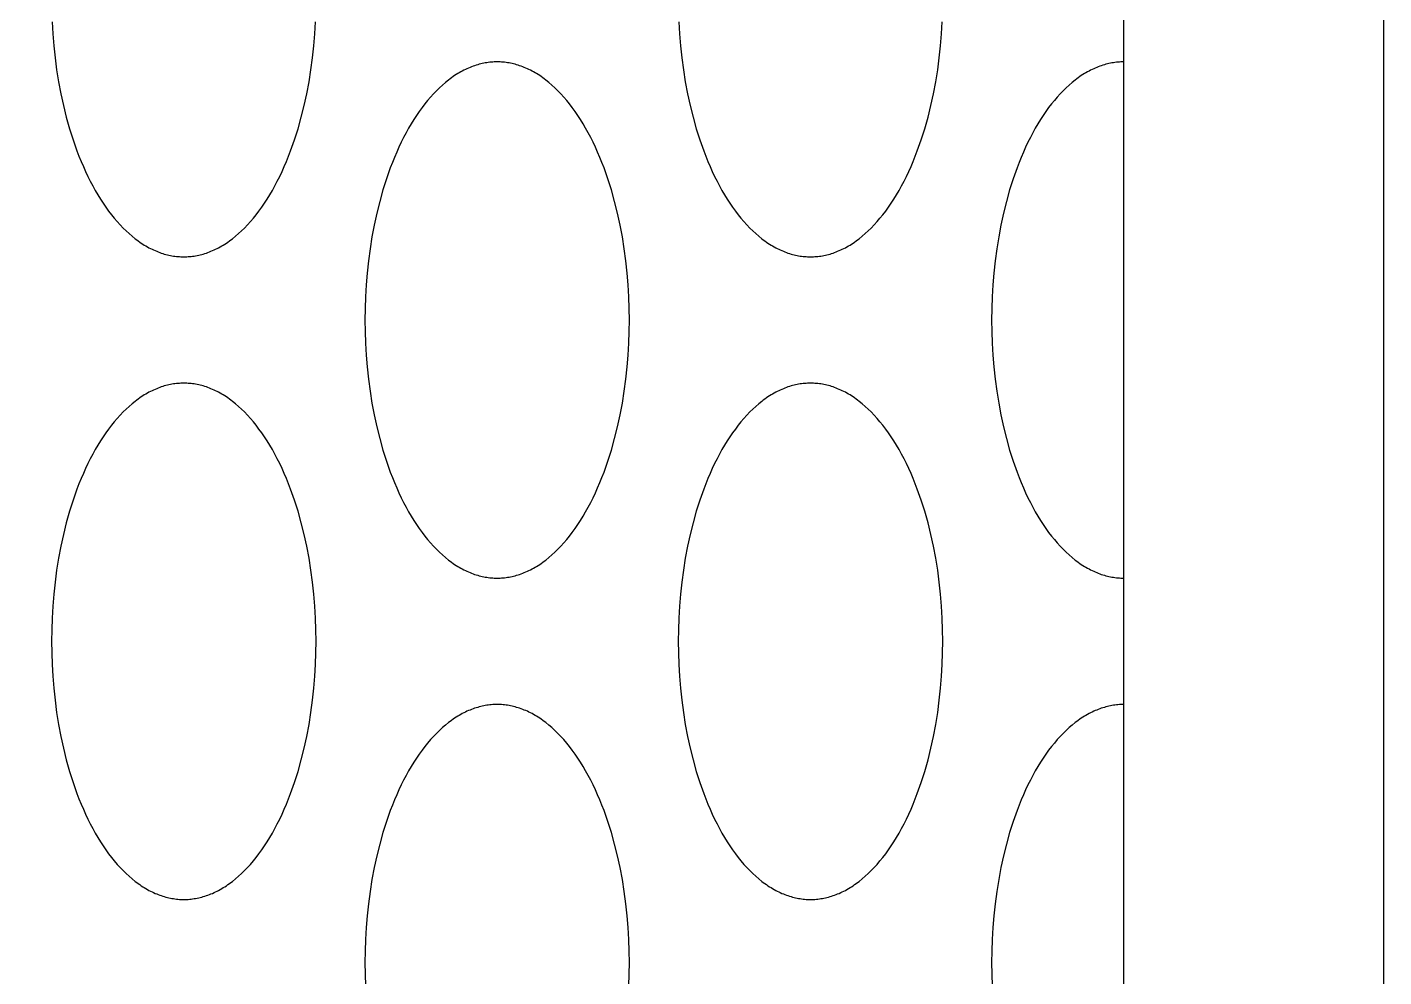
# Model space of a CAD drawing. Extents: x 958 to 1271, y 731 to 1450.
# Drawn here: x 1131 to 1271.4, y 1189 to 1287.2 of the extents above; entities that cross this region are included whole.
import ezdxf

# ---------------------------------------------------------------- set-up
doc = ezdxf.new("R2010")
doc.units = 0
doc.layers.add('LAYER_05', color=5, linetype='CONTINUOUS')

msp = doc.modelspace()

# ---------------------------------------------------------------- linework, layer by layer
at = {"layer": 'LAYER_05'}
for points in [[(958.2, 731.46), (1271.35, 731.46), (1271.35, 1449.98), (958.2, 1449.98)], [(985.1, 758.36), (1244.45, 758.36), (1244.45, 1423.08), (985.1, 1423.08)], [(1179.61, 1283.61), (1179.46, 1283.6), (1179.31, 1283.6), (1179.16, 1283.59), (1179, 1283.58), (1178.85, 1283.56), (1178.7, 1283.54), (1178.54, 1283.52), (1178.38, 1283.5), (1178.23, 1283.47), (1178.07, 1283.44), (1177.91, 1283.4), (1177.76, 1283.36), (1177.6, 1283.31), (1177.44, 1283.27), (1177.28, 1283.21), (1177.12, 1283.16), (1176.97, 1283.1), (1176.81, 1283.04), (1176.65, 1282.97), (1176.49, 1282.9), (1176.33, 1282.82), (1176.17, 1282.74), (1176.01, 1282.66), (1175.85, 1282.57), (1175.69, 1282.48), (1175.53, 1282.39), (1175.37, 1282.29), (1175.21, 1282.19), (1175.05, 1282.08), (1174.89, 1281.97), (1174.74, 1281.85), (1174.58, 1281.73), (1174.26, 1281.48), (1173.95, 1281.21), (1173.64, 1280.92), (1173.33, 1280.62), (1173.02, 1280.3), (1172.72, 1279.97), (1172.42, 1279.62), (1172.13, 1279.25), (1171.84, 1278.87), (1171.55, 1278.47), (1171.27, 1278.06), (1170.99, 1277.63), (1170.72, 1277.19), (1170.45, 1276.74), (1170.19, 1276.27), (1169.94, 1275.78), (1169.69, 1275.29), (1169.45, 1274.78), (1169.22, 1274.26), (1168.99, 1273.73), (1168.77, 1273.19), (1168.56, 1272.64), (1168.16, 1271.52), (1167.8, 1270.36), (1167.46, 1269.17), (1167.16, 1267.96), (1166.89, 1266.73), (1166.66, 1265.5), (1166.46, 1264.25), (1166.29, 1263.01), (1166.16, 1261.76), (1166.06, 1260.53), (1165.99, 1259.3), (1165.95, 1258.09), (1165.93, 1256.9), (1165.95, 1255.71), (1165.99, 1254.51), (1166.06, 1253.28), (1166.16, 1252.05), (1166.29, 1250.8), (1166.46, 1249.56), (1166.66, 1248.31), (1166.89, 1247.08), (1167.16, 1245.85), (1167.46, 1244.64), (1167.8, 1243.45), (1168.16, 1242.29), (1168.56, 1241.17), (1168.77, 1240.62), (1168.99, 1240.08), (1169.22, 1239.55), (1169.45, 1239.03), (1169.69, 1238.52), (1169.94, 1238.02), (1170.19, 1237.54), (1170.45, 1237.07), (1170.72, 1236.62), (1170.99, 1236.18), (1171.27, 1235.75), (1171.55, 1235.34), (1171.84, 1234.94), (1172.13, 1234.56), (1172.42, 1234.19), (1172.72, 1233.84), (1173.02, 1233.51), (1173.33, 1233.19), (1173.64, 1232.89), (1173.95, 1232.6), (1174.26, 1232.33), (1174.58, 1232.08), (1174.74, 1231.96), (1174.89, 1231.84), (1175.05, 1231.73), (1175.21, 1231.62), (1175.37, 1231.52), (1175.53, 1231.42), (1175.69, 1231.33), (1175.85, 1231.23), (1176.01, 1231.15), (1176.17, 1231.06), (1176.33, 1230.99), (1176.49, 1230.91), (1176.65, 1230.84), (1176.81, 1230.77), (1176.97, 1230.71), (1177.12, 1230.65), (1177.28, 1230.59), (1177.44, 1230.54), (1177.6, 1230.5), (1177.76, 1230.45), (1177.91, 1230.41), (1178.07, 1230.37), (1178.23, 1230.34), (1178.38, 1230.31), (1178.54, 1230.29), (1178.7, 1230.26), (1178.85, 1230.25), (1179, 1230.23), (1179.16, 1230.22), (1179.31, 1230.21), (1179.46, 1230.21), (1179.61, 1230.2), (1179.77, 1230.21), (1179.92, 1230.21), (1180.07, 1230.22), (1180.22, 1230.23), (1180.38, 1230.25), (1180.53, 1230.26), (1180.69, 1230.29), (1180.84, 1230.31), (1181, 1230.34), (1181.16, 1230.37), (1181.31, 1230.41), (1181.47, 1230.45), (1181.63, 1230.5), (1181.79, 1230.54), (1181.94, 1230.59), (1182.1, 1230.65), (1182.26, 1230.71), (1182.42, 1230.77), (1182.58, 1230.84), (1182.74, 1230.91), (1182.9, 1230.99), (1183.06, 1231.06), (1183.22, 1231.15), (1183.38, 1231.23), (1183.54, 1231.33), (1183.7, 1231.42), (1183.86, 1231.52), (1184.02, 1231.62), (1184.17, 1231.73), (1184.33, 1231.84), (1184.49, 1231.96), (1184.65, 1232.08), (1184.96, 1232.33), (1185.28, 1232.6), (1185.59, 1232.89), (1185.9, 1233.19), (1186.2, 1233.51), (1186.51, 1233.84), (1186.81, 1234.19), (1187.1, 1234.56), (1187.39, 1234.94), (1187.68, 1235.34), (1187.96, 1235.75), (1188.24, 1236.18), (1188.51, 1236.62), (1188.77, 1237.07), (1189.03, 1237.54), (1189.29, 1238.02), (1189.54, 1238.52), (1189.78, 1239.03), (1190.01, 1239.55), (1190.24, 1240.08), (1190.45, 1240.62), (1190.67, 1241.17), (1191.07, 1242.29), (1191.43, 1243.45), (1191.77, 1244.64), (1192.07, 1245.85), (1192.33, 1247.08), (1192.57, 1248.31), (1192.77, 1249.56), (1192.93, 1250.8), (1193.07, 1252.05), (1193.17, 1253.28), (1193.24, 1254.51), (1193.28, 1255.71), (1193.3, 1256.9), (1193.28, 1258.09), (1193.24, 1259.3), (1193.17, 1260.53), (1193.07, 1261.76), (1192.93, 1263.01), (1192.77, 1264.25), (1192.57, 1265.5), (1192.33, 1266.73), (1192.07, 1267.96), (1191.77, 1269.17), (1191.43, 1270.36), (1191.07, 1271.52), (1190.67, 1272.64), (1190.45, 1273.19), (1190.24, 1273.73), (1190.01, 1274.26), (1189.78, 1274.78), (1189.54, 1275.29), (1189.29, 1275.78), (1189.03, 1276.27), (1188.77, 1276.74), (1188.51, 1277.19), (1188.24, 1277.63), (1187.96, 1278.06), (1187.68, 1278.47), (1187.39, 1278.87), (1187.1, 1279.25), (1186.81, 1279.62), (1186.51, 1279.97), (1186.2, 1280.3), (1185.9, 1280.62), (1185.59, 1280.92), (1185.28, 1281.21), (1184.96, 1281.48), (1184.65, 1281.73), (1184.49, 1281.85), (1184.33, 1281.97), (1184.17, 1282.08), (1184.02, 1282.19), (1183.86, 1282.29), (1183.7, 1282.39), (1183.54, 1282.48), (1183.38, 1282.57), (1183.22, 1282.66), (1183.06, 1282.74), (1182.9, 1282.82), (1182.74, 1282.9), (1182.58, 1282.97), (1182.42, 1283.04), (1182.26, 1283.1), (1182.1, 1283.16), (1181.94, 1283.21), (1181.79, 1283.27), (1181.63, 1283.31), (1181.47, 1283.36), (1181.31, 1283.4), (1181.16, 1283.44), (1181, 1283.47), (1180.84, 1283.5), (1180.69, 1283.52), (1180.53, 1283.54), (1180.38, 1283.56), (1180.22, 1283.58), (1180.07, 1283.59), (1179.92, 1283.6), (1179.77, 1283.6)], [(1160.88, 1223.67), (1160.86, 1224.86), (1160.82, 1226.07), (1160.75, 1227.29), (1160.65, 1228.53), (1160.51, 1229.77), (1160.35, 1231.02), (1160.15, 1232.26), (1159.92, 1233.5), (1159.65, 1234.72), (1159.35, 1235.93), (1159.01, 1237.12), (1158.65, 1238.28), (1158.25, 1239.41), (1158.04, 1239.96), (1157.82, 1240.5), (1157.59, 1241.03), (1157.36, 1241.55), (1157.12, 1242.05), (1156.87, 1242.55), (1156.62, 1243.03), (1156.36, 1243.5), (1156.09, 1243.96), (1155.82, 1244.4), (1155.54, 1244.82), (1155.26, 1245.24), (1154.97, 1245.63), (1154.68, 1246.02), (1154.39, 1246.38), (1154.09, 1246.73), (1153.78, 1247.07), (1153.48, 1247.39), (1153.17, 1247.69), (1152.86, 1247.97), (1152.55, 1248.24), (1152.23, 1248.49), (1152.07, 1248.61), (1151.91, 1248.73), (1151.76, 1248.84), (1151.6, 1248.95), (1151.44, 1249.05), (1151.28, 1249.15), (1151.12, 1249.25), (1150.96, 1249.34), (1150.8, 1249.43), (1150.64, 1249.51), (1150.48, 1249.59), (1150.32, 1249.66), (1150.16, 1249.73), (1150, 1249.8), (1149.84, 1249.86), (1149.68, 1249.92), (1149.53, 1249.98), (1149.37, 1250.03), (1149.21, 1250.08), (1149.05, 1250.12), (1148.89, 1250.16), (1148.74, 1250.2), (1148.58, 1250.23), (1148.42, 1250.26), (1148.27, 1250.29), (1148.11, 1250.31), (1147.96, 1250.33), (1147.81, 1250.34), (1147.65, 1250.35), (1147.5, 1250.36), (1147.35, 1250.37), (1147.2, 1250.37), (1147.04, 1250.37), (1146.89, 1250.36), (1146.74, 1250.35), (1146.59, 1250.34), (1146.43, 1250.33), (1146.28, 1250.31), (1146.12, 1250.29), (1145.97, 1250.26), (1145.81, 1250.23), (1145.65, 1250.2), (1145.5, 1250.16), (1145.34, 1250.12), (1145.18, 1250.08), (1145.02, 1250.03), (1144.86, 1249.98), (1144.71, 1249.92), (1144.55, 1249.86), (1144.39, 1249.8), (1144.23, 1249.73), (1144.07, 1249.66), (1143.91, 1249.59), (1143.75, 1249.51), (1143.59, 1249.43), (1143.43, 1249.34), (1143.27, 1249.25), (1143.11, 1249.15), (1142.95, 1249.05), (1142.79, 1248.95), (1142.63, 1248.84), (1142.48, 1248.73), (1142.32, 1248.61), (1142.16, 1248.49), (1141.84, 1248.24), (1141.53, 1247.97), (1141.22, 1247.69), (1140.91, 1247.39), (1140.61, 1247.07), (1140.3, 1246.73), (1140, 1246.38), (1139.71, 1246.02), (1139.42, 1245.63), (1139.13, 1245.24), (1138.85, 1244.82), (1138.57, 1244.4), (1138.3, 1243.96), (1138.03, 1243.5), (1137.77, 1243.03), (1137.52, 1242.55), (1137.27, 1242.05), (1137.03, 1241.55), (1136.8, 1241.03), (1136.57, 1240.5), (1136.35, 1239.96), (1136.14, 1239.41), (1135.74, 1238.28), (1135.38, 1237.12), (1135.04, 1235.93), (1134.74, 1234.72), (1134.47, 1233.5), (1134.24, 1232.26), (1134.04, 1231.02), (1133.88, 1229.77), (1133.74, 1228.53), (1133.64, 1227.29), (1133.57, 1226.07), (1133.53, 1224.86), (1133.51, 1223.67), (1133.53, 1222.48), (1133.57, 1221.27), (1133.64, 1220.05), (1133.74, 1218.81), (1133.88, 1217.57), (1134.04, 1216.32), (1134.24, 1215.08), (1134.47, 1213.84), (1134.74, 1212.61), (1135.04, 1211.41), (1135.38, 1210.22), (1135.74, 1209.06), (1136.14, 1207.93), (1136.35, 1207.38), (1136.57, 1206.84), (1136.8, 1206.31), (1137.03, 1205.79), (1137.27, 1205.28), (1137.52, 1204.79), (1137.77, 1204.31), (1138.03, 1203.84), (1138.3, 1203.38), (1138.57, 1202.94), (1138.85, 1202.51), (1139.13, 1202.1), (1139.42, 1201.7), (1139.71, 1201.32), (1140, 1200.95), (1140.3, 1200.6), (1140.61, 1200.27), (1140.91, 1199.95), (1141.22, 1199.65), (1141.53, 1199.36), (1141.84, 1199.09), (1142.16, 1198.84), (1142.32, 1198.72), (1142.48, 1198.61), (1142.63, 1198.5), (1142.79, 1198.39), (1142.95, 1198.28), (1143.11, 1198.19), (1143.27, 1198.09), (1143.43, 1198), (1143.59, 1197.91), (1143.75, 1197.83), (1143.91, 1197.75), (1144.07, 1197.67), (1144.23, 1197.6), (1144.39, 1197.54), (1144.55, 1197.47), (1144.71, 1197.41), (1144.86, 1197.36), (1145.02, 1197.31), (1145.18, 1197.26), (1145.34, 1197.21), (1145.5, 1197.17), (1145.65, 1197.14), (1145.81, 1197.11), (1145.97, 1197.08), (1146.12, 1197.05), (1146.28, 1197.03), (1146.43, 1197.01), (1146.59, 1196.99), (1146.74, 1196.98), (1146.89, 1196.97), (1147.04, 1196.97), (1147.2, 1196.97), (1147.35, 1196.97), (1147.5, 1196.97), (1147.65, 1196.98), (1147.81, 1196.99), (1147.96, 1197.01), (1148.11, 1197.03), (1148.27, 1197.05), (1148.42, 1197.08), (1148.58, 1197.11), (1148.74, 1197.14), (1148.89, 1197.17), (1149.05, 1197.21), (1149.21, 1197.26), (1149.37, 1197.31), (1149.53, 1197.36), (1149.68, 1197.41), (1149.84, 1197.47), (1150, 1197.54), (1150.16, 1197.6), (1150.32, 1197.67), (1150.48, 1197.75), (1150.64, 1197.83), (1150.8, 1197.91), (1150.96, 1198), (1151.12, 1198.09), (1151.28, 1198.19), (1151.44, 1198.28), (1151.6, 1198.39), (1151.76, 1198.5), (1151.91, 1198.61), (1152.07, 1198.72), (1152.23, 1198.84), (1152.55, 1199.09), (1152.86, 1199.36), (1153.17, 1199.65), (1153.48, 1199.95), (1153.78, 1200.27), (1154.09, 1200.6), (1154.39, 1200.95), (1154.68, 1201.32), (1154.97, 1201.7), (1155.26, 1202.1), (1155.54, 1202.51), (1155.82, 1202.94), (1156.09, 1203.38), (1156.36, 1203.84), (1156.62, 1204.31), (1156.87, 1204.79), (1157.12, 1205.28), (1157.36, 1205.79), (1157.59, 1206.31), (1157.82, 1206.84), (1158.04, 1207.38), (1158.25, 1207.93), (1158.65, 1209.06), (1159.01, 1210.22), (1159.35, 1211.41), (1159.65, 1212.61), (1159.92, 1213.84), (1160.15, 1215.08), (1160.35, 1216.32), (1160.51, 1217.57), (1160.65, 1218.81), (1160.75, 1220.05), (1160.82, 1221.27), (1160.86, 1222.48)], [(1225.71, 1223.67), (1225.7, 1224.86), (1225.66, 1226.07), (1225.59, 1227.29), (1225.49, 1228.53), (1225.35, 1229.77), (1225.19, 1231.02), (1224.99, 1232.26), (1224.75, 1233.5), (1224.49, 1234.72), (1224.19, 1235.93), (1223.85, 1237.12), (1223.48, 1238.28), (1223.08, 1239.41), (1222.87, 1239.96), (1222.65, 1240.5), (1222.43, 1241.03), (1222.19, 1241.55), (1221.95, 1242.05), (1221.71, 1242.55), (1221.45, 1243.03), (1221.19, 1243.5), (1220.93, 1243.96), (1220.66, 1244.4), (1220.38, 1244.82), (1220.1, 1245.24), (1219.81, 1245.63), (1219.52, 1246.02), (1219.22, 1246.38), (1218.92, 1246.73), (1218.62, 1247.07), (1218.32, 1247.39), (1218.01, 1247.69), (1217.7, 1247.97), (1217.38, 1248.24), (1217.07, 1248.49), (1216.91, 1248.61), (1216.75, 1248.73), (1216.59, 1248.84), (1216.43, 1248.95), (1216.28, 1249.05), (1216.12, 1249.15), (1215.96, 1249.25), (1215.8, 1249.34), (1215.64, 1249.43), (1215.48, 1249.51), (1215.32, 1249.59), (1215.16, 1249.66), (1215, 1249.73), (1214.84, 1249.8), (1214.68, 1249.86), (1214.52, 1249.92), (1214.36, 1249.98), (1214.21, 1250.03), (1214.05, 1250.08), (1213.89, 1250.12), (1213.73, 1250.16), (1213.57, 1250.2), (1213.42, 1250.23), (1213.26, 1250.26), (1213.11, 1250.29), (1212.95, 1250.31), (1212.8, 1250.33), (1212.64, 1250.34), (1212.49, 1250.35), (1212.34, 1250.36), (1212.18, 1250.37), (1212.03, 1250.37), (1211.88, 1250.37), (1211.73, 1250.36), (1211.58, 1250.35), (1211.42, 1250.34), (1211.27, 1250.33), (1211.11, 1250.31), (1210.96, 1250.29), (1210.8, 1250.26), (1210.65, 1250.23), (1210.49, 1250.2), (1210.33, 1250.16), (1210.18, 1250.12), (1210.02, 1250.08), (1209.86, 1250.03), (1209.7, 1249.98), (1209.54, 1249.92), (1209.38, 1249.86), (1209.23, 1249.8), (1209.07, 1249.73), (1208.91, 1249.66), (1208.75, 1249.59), (1208.59, 1249.51), (1208.43, 1249.43), (1208.27, 1249.34), (1208.11, 1249.25), (1207.95, 1249.15), (1207.79, 1249.05), (1207.63, 1248.95), (1207.47, 1248.84), (1207.31, 1248.73), (1207.15, 1248.61), (1207, 1248.49), (1206.68, 1248.24), (1206.37, 1247.97), (1206.06, 1247.69), (1205.75, 1247.39), (1205.44, 1247.07), (1205.14, 1246.73), (1204.84, 1246.38), (1204.55, 1246.02), (1204.26, 1245.63), (1203.97, 1245.24), (1203.69, 1244.82), (1203.41, 1244.4), (1203.14, 1243.96), (1202.87, 1243.5), (1202.61, 1243.03), (1202.36, 1242.55), (1202.11, 1242.05), (1201.87, 1241.55), (1201.64, 1241.03), (1201.41, 1240.5), (1201.19, 1239.96), (1200.98, 1239.41), (1200.58, 1238.28), (1200.21, 1237.12), (1199.88, 1235.93), (1199.58, 1234.72), (1199.31, 1233.5), (1199.08, 1232.26), (1198.88, 1231.02), (1198.71, 1229.77), (1198.58, 1228.53), (1198.48, 1227.29), (1198.41, 1226.07), (1198.37, 1224.86), (1198.35, 1223.67), (1198.37, 1222.48), (1198.41, 1221.27), (1198.48, 1220.05), (1198.58, 1218.81), (1198.71, 1217.57), (1198.88, 1216.32), (1199.08, 1215.08), (1199.31, 1213.84), (1199.58, 1212.61), (1199.88, 1211.41), (1200.21, 1210.22), (1200.58, 1209.06), (1200.98, 1207.93), (1201.19, 1207.38), (1201.41, 1206.84), (1201.64, 1206.31), (1201.87, 1205.79), (1202.11, 1205.28), (1202.36, 1204.79), (1202.61, 1204.31), (1202.87, 1203.84), (1203.14, 1203.38), (1203.41, 1202.94), (1203.69, 1202.51), (1203.97, 1202.1), (1204.26, 1201.7), (1204.55, 1201.32), (1204.84, 1200.95), (1205.14, 1200.6), (1205.44, 1200.27), (1205.75, 1199.95), (1206.06, 1199.65), (1206.37, 1199.36), (1206.68, 1199.09), (1207, 1198.84), (1207.15, 1198.72), (1207.31, 1198.61), (1207.47, 1198.5), (1207.63, 1198.39), (1207.79, 1198.28), (1207.95, 1198.19), (1208.11, 1198.09), (1208.27, 1198), (1208.43, 1197.91), (1208.59, 1197.83), (1208.75, 1197.75), (1208.91, 1197.67), (1209.07, 1197.6), (1209.23, 1197.54), (1209.38, 1197.47), (1209.54, 1197.41), (1209.7, 1197.36), (1209.86, 1197.31), (1210.02, 1197.26), (1210.18, 1197.21), (1210.33, 1197.17), (1210.49, 1197.14), (1210.65, 1197.11), (1210.8, 1197.08), (1210.96, 1197.05), (1211.11, 1197.03), (1211.27, 1197.01), (1211.42, 1196.99), (1211.58, 1196.98), (1211.73, 1196.97), (1211.88, 1196.97), (1212.03, 1196.97), (1212.18, 1196.97), (1212.34, 1196.97), (1212.49, 1196.98), (1212.64, 1196.99), (1212.8, 1197.01), (1212.95, 1197.03), (1213.11, 1197.05), (1213.26, 1197.08), (1213.42, 1197.11), (1213.57, 1197.14), (1213.73, 1197.17), (1213.89, 1197.21), (1214.05, 1197.26), (1214.21, 1197.31), (1214.36, 1197.36), (1214.52, 1197.41), (1214.68, 1197.47), (1214.84, 1197.54), (1215, 1197.6), (1215.16, 1197.67), (1215.32, 1197.75), (1215.48, 1197.83), (1215.64, 1197.91), (1215.8, 1198), (1215.96, 1198.09), (1216.12, 1198.19), (1216.28, 1198.28), (1216.43, 1198.39), (1216.59, 1198.5), (1216.75, 1198.61), (1216.91, 1198.72), (1217.07, 1198.84), (1217.38, 1199.09), (1217.7, 1199.36), (1218.01, 1199.65), (1218.32, 1199.95), (1218.62, 1200.27), (1218.92, 1200.6), (1219.22, 1200.95), (1219.52, 1201.32), (1219.81, 1201.7), (1220.1, 1202.1), (1220.38, 1202.51), (1220.66, 1202.94), (1220.93, 1203.38), (1221.19, 1203.84), (1221.45, 1204.31), (1221.71, 1204.79), (1221.95, 1205.28), (1222.19, 1205.79), (1222.43, 1206.31), (1222.65, 1206.84), (1222.87, 1207.38), (1223.08, 1207.93), (1223.48, 1209.06), (1223.85, 1210.22), (1224.19, 1211.41), (1224.49, 1212.61), (1224.75, 1213.84), (1224.99, 1215.08), (1225.19, 1216.32), (1225.35, 1217.57), (1225.49, 1218.81), (1225.59, 1220.05), (1225.66, 1221.27), (1225.7, 1222.48)]]:
    msp.add_lwpolyline(points, close=True, dxfattribs=at)
for points in [[(1133.57, 1287.74), (1133.64, 1286.52), (1133.74, 1285.28), (1133.88, 1284.04), (1134.04, 1282.79), (1134.24, 1281.55), (1134.47, 1280.31), (1134.74, 1279.09), (1135.04, 1277.88), (1135.38, 1276.69), (1135.74, 1275.53), (1136.14, 1274.4), (1136.35, 1273.85), (1136.57, 1273.31), (1136.8, 1272.78), (1137.03, 1272.26), (1137.27, 1271.76), (1137.52, 1271.26), (1137.77, 1270.78), (1138.03, 1270.31), (1138.3, 1269.85), (1138.57, 1269.41), (1138.85, 1268.98), (1139.13, 1268.57), (1139.42, 1268.17), (1139.71, 1267.79), (1140, 1267.43), (1140.3, 1267.08), (1140.61, 1266.74), (1140.91, 1266.42), (1141.22, 1266.12), (1141.53, 1265.84), (1141.84, 1265.57), (1142.16, 1265.31), (1142.32, 1265.19), (1142.48, 1265.08), (1142.63, 1264.97), (1142.79, 1264.86), (1142.95, 1264.76), (1143.11, 1264.66), (1143.27, 1264.56), (1143.43, 1264.47), (1143.59, 1264.38), (1143.75, 1264.3), (1143.91, 1264.22), (1144.07, 1264.15), (1144.23, 1264.08), (1144.39, 1264.01), (1144.55, 1263.95), (1144.71, 1263.89), (1144.86, 1263.83), (1145.02, 1263.78), (1145.18, 1263.73), (1145.34, 1263.69), (1145.5, 1263.65), (1145.65, 1263.61), (1145.81, 1263.58), (1145.97, 1263.55), (1146.12, 1263.52), (1146.28, 1263.5), (1146.43, 1263.48), (1146.59, 1263.47), (1146.74, 1263.46), (1146.89, 1263.45), (1147.04, 1263.44), (1147.2, 1263.44), (1147.35, 1263.44), (1147.5, 1263.45), (1147.65, 1263.46), (1147.81, 1263.47), (1147.96, 1263.48), (1148.11, 1263.5), (1148.27, 1263.52), (1148.42, 1263.55), (1148.58, 1263.58), (1148.74, 1263.61), (1148.89, 1263.65), (1149.05, 1263.69), (1149.21, 1263.73), (1149.37, 1263.78), (1149.53, 1263.83), (1149.68, 1263.89), (1149.84, 1263.95), (1150, 1264.01), (1150.16, 1264.08), (1150.32, 1264.15), (1150.48, 1264.22), (1150.64, 1264.3), (1150.8, 1264.38), (1150.96, 1264.47), (1151.12, 1264.56), (1151.28, 1264.66), (1151.44, 1264.76), (1151.6, 1264.86), (1151.76, 1264.97), (1151.91, 1265.08), (1152.07, 1265.19), (1152.23, 1265.31), (1152.55, 1265.57), (1152.86, 1265.84), (1153.17, 1266.12), (1153.48, 1266.42), (1153.78, 1266.74), (1154.09, 1267.08), (1154.39, 1267.43), (1154.68, 1267.79), (1154.97, 1268.17), (1155.26, 1268.57), (1155.54, 1268.98), (1155.82, 1269.41), (1156.09, 1269.85), (1156.36, 1270.31), (1156.62, 1270.78), (1156.87, 1271.26), (1157.12, 1271.76), (1157.36, 1272.26), (1157.59, 1272.78), (1157.82, 1273.31), (1158.04, 1273.85), (1158.25, 1274.4), (1158.65, 1275.53), (1159.01, 1276.69), (1159.35, 1277.88), (1159.65, 1279.09), (1159.92, 1280.31), (1160.15, 1281.55), (1160.35, 1282.79), (1160.51, 1284.04), (1160.65, 1285.28), (1160.75, 1286.52), (1160.82, 1287.74)], [(1198.41, 1287.74), (1198.48, 1286.52), (1198.58, 1285.28), (1198.71, 1284.04), (1198.88, 1282.79), (1199.08, 1281.55), (1199.31, 1280.31), (1199.58, 1279.09), (1199.88, 1277.88), (1200.21, 1276.69), (1200.58, 1275.53), (1200.98, 1274.4), (1201.19, 1273.85), (1201.41, 1273.31), (1201.64, 1272.78), (1201.87, 1272.26), (1202.11, 1271.76), (1202.36, 1271.26), (1202.61, 1270.78), (1202.87, 1270.31), (1203.14, 1269.85), (1203.41, 1269.41), (1203.69, 1268.98), (1203.97, 1268.57), (1204.26, 1268.17), (1204.55, 1267.79), (1204.84, 1267.43), (1205.14, 1267.08), (1205.44, 1266.74), (1205.75, 1266.42), (1206.06, 1266.12), (1206.37, 1265.84), (1206.68, 1265.57), (1207, 1265.31), (1207.15, 1265.19), (1207.31, 1265.08), (1207.47, 1264.97), (1207.63, 1264.86), (1207.79, 1264.76), (1207.95, 1264.66), (1208.11, 1264.56), (1208.27, 1264.47), (1208.43, 1264.38), (1208.59, 1264.3), (1208.75, 1264.22), (1208.91, 1264.15), (1209.07, 1264.08), (1209.23, 1264.01), (1209.38, 1263.95), (1209.54, 1263.89), (1209.7, 1263.83), (1209.86, 1263.78), (1210.02, 1263.73), (1210.18, 1263.69), (1210.33, 1263.65), (1210.49, 1263.61), (1210.65, 1263.58), (1210.8, 1263.55), (1210.96, 1263.52), (1211.11, 1263.5), (1211.27, 1263.48), (1211.42, 1263.47), (1211.58, 1263.46), (1211.73, 1263.45), (1211.88, 1263.44), (1212.03, 1263.44), (1212.18, 1263.44), (1212.34, 1263.45), (1212.49, 1263.46), (1212.64, 1263.47), (1212.8, 1263.48), (1212.95, 1263.5), (1213.11, 1263.52), (1213.26, 1263.55), (1213.42, 1263.58), (1213.57, 1263.61), (1213.73, 1263.65), (1213.89, 1263.69), (1214.05, 1263.73), (1214.21, 1263.78), (1214.36, 1263.83), (1214.52, 1263.89), (1214.68, 1263.95), (1214.84, 1264.01), (1215, 1264.08), (1215.16, 1264.15), (1215.32, 1264.22), (1215.48, 1264.3), (1215.64, 1264.38), (1215.8, 1264.47), (1215.96, 1264.56), (1216.12, 1264.66), (1216.28, 1264.76), (1216.43, 1264.86), (1216.59, 1264.97), (1216.75, 1265.08), (1216.91, 1265.19), (1217.07, 1265.31), (1217.38, 1265.57), (1217.7, 1265.84), (1218.01, 1266.12), (1218.32, 1266.42), (1218.62, 1266.74), (1218.92, 1267.08), (1219.22, 1267.43), (1219.52, 1267.79), (1219.81, 1268.17), (1220.1, 1268.57), (1220.38, 1268.98), (1220.66, 1269.41), (1220.93, 1269.85), (1221.19, 1270.31), (1221.45, 1270.78), (1221.71, 1271.26), (1221.95, 1271.76), (1222.19, 1272.26), (1222.43, 1272.78), (1222.65, 1273.31), (1222.87, 1273.85), (1223.08, 1274.4), (1223.48, 1275.53), (1223.85, 1276.69), (1224.19, 1277.88), (1224.49, 1279.09), (1224.75, 1280.31), (1224.99, 1281.55), (1225.19, 1282.79), (1225.35, 1284.04), (1225.49, 1285.28), (1225.59, 1286.52), (1225.66, 1287.74)], [(1244.45, 1283.61), (1244.3, 1283.6), (1244.15, 1283.6), (1244, 1283.59), (1243.84, 1283.58), (1243.69, 1283.56), (1243.53, 1283.54), (1243.38, 1283.52), (1243.22, 1283.5), (1243.07, 1283.47), (1242.91, 1283.44), (1242.75, 1283.4), (1242.6, 1283.36), (1242.44, 1283.31), (1242.28, 1283.27), (1242.12, 1283.21), (1241.96, 1283.16), (1241.8, 1283.1), (1241.64, 1283.04), (1241.48, 1282.97), (1241.33, 1282.9), (1241.17, 1282.82), (1241.01, 1282.74), (1240.85, 1282.66), (1240.69, 1282.57), (1240.53, 1282.48), (1240.37, 1282.39), (1240.21, 1282.29), (1240.05, 1282.19), (1239.89, 1282.08), (1239.73, 1281.97), (1239.57, 1281.85), (1239.42, 1281.73), (1239.1, 1281.48), (1238.79, 1281.21), (1238.48, 1280.92), (1238.17, 1280.62), (1237.86, 1280.3), (1237.56, 1279.97), (1237.26, 1279.62), (1236.96, 1279.25), (1236.67, 1278.87), (1236.39, 1278.47), (1236.11, 1278.06), (1235.83, 1277.63), (1235.56, 1277.19), (1235.29, 1276.74), (1235.03, 1276.27), (1234.78, 1275.78), (1234.53, 1275.29), (1234.29, 1274.78), (1234.06, 1274.26), (1233.83, 1273.73), (1233.61, 1273.19), (1233.4, 1272.64), (1233, 1271.52), (1232.63, 1270.36), (1232.3, 1269.17), (1232, 1267.96), (1231.73, 1266.73), (1231.5, 1265.5), (1231.3, 1264.25), (1231.13, 1263.01), (1231, 1261.76), (1230.9, 1260.53), (1230.83, 1259.3), (1230.78, 1258.09), (1230.77, 1256.9), (1230.78, 1255.71), (1230.83, 1254.51), (1230.9, 1253.28), (1231, 1252.05), (1231.13, 1250.8), (1231.3, 1249.56), (1231.5, 1248.31), (1231.73, 1247.08), (1232, 1245.85), (1232.3, 1244.64), (1232.63, 1243.45), (1233, 1242.29), (1233.4, 1241.17), (1233.61, 1240.62), (1233.83, 1240.08), (1234.06, 1239.55), (1234.29, 1239.03), (1234.53, 1238.52), (1234.78, 1238.02), (1235.03, 1237.54), (1235.29, 1237.07), (1235.56, 1236.62), (1235.83, 1236.18), (1236.11, 1235.75), (1236.39, 1235.34), (1236.67, 1234.94), (1236.96, 1234.56), (1237.26, 1234.19), (1237.56, 1233.84), (1237.86, 1233.51), (1238.17, 1233.19), (1238.48, 1232.89), (1238.79, 1232.6), (1239.1, 1232.33), (1239.42, 1232.08), (1239.57, 1231.96), (1239.73, 1231.84), (1239.89, 1231.73), (1240.05, 1231.62), (1240.21, 1231.52), (1240.37, 1231.42), (1240.53, 1231.33), (1240.69, 1231.23), (1240.85, 1231.15), (1241.01, 1231.06), (1241.17, 1230.99), (1241.33, 1230.91), (1241.48, 1230.84), (1241.64, 1230.77), (1241.8, 1230.71), (1241.96, 1230.65), (1242.12, 1230.59), (1242.28, 1230.54), (1242.44, 1230.5), (1242.6, 1230.45), (1242.75, 1230.41), (1242.91, 1230.37), (1243.07, 1230.34), (1243.22, 1230.31), (1243.38, 1230.29), (1243.53, 1230.26), (1243.69, 1230.25), (1243.84, 1230.23), (1244, 1230.22), (1244.15, 1230.21), (1244.3, 1230.21), (1244.45, 1230.2)], [(1193.24, 1188.03), (1193.28, 1189.24), (1193.3, 1190.43), (1193.28, 1191.62), (1193.24, 1192.83), (1193.17, 1194.06), (1193.07, 1195.29), (1192.93, 1196.53), (1192.77, 1197.78), (1192.57, 1199.02), (1192.33, 1200.26), (1192.07, 1201.49), (1191.77, 1202.7), (1191.43, 1203.88), (1191.07, 1205.04), (1190.67, 1206.17), (1190.45, 1206.72), (1190.24, 1207.26), (1190.01, 1207.79), (1189.78, 1208.31), (1189.54, 1208.82), (1189.29, 1209.31), (1189.03, 1209.8), (1188.77, 1210.26), (1188.51, 1210.72), (1188.24, 1211.16), (1187.96, 1211.59), (1187.68, 1212), (1187.39, 1212.4), (1187.1, 1212.78), (1186.81, 1213.15), (1186.51, 1213.5), (1186.2, 1213.83), (1185.9, 1214.15), (1185.59, 1214.45), (1185.28, 1214.74), (1184.96, 1215.01), (1184.65, 1215.26), (1184.49, 1215.38), (1184.33, 1215.49), (1184.17, 1215.61), (1184.02, 1215.71), (1183.86, 1215.82), (1183.7, 1215.92), (1183.54, 1216.01), (1183.38, 1216.1), (1183.22, 1216.19), (1183.06, 1216.27), (1182.9, 1216.35), (1182.74, 1216.43), (1182.58, 1216.5), (1182.42, 1216.56), (1182.26, 1216.63), (1182.1, 1216.69), (1181.94, 1216.74), (1181.79, 1216.79), (1181.63, 1216.84), (1181.47, 1216.89), (1181.31, 1216.93), (1181.16, 1216.96), (1181, 1217), (1180.84, 1217.03), (1180.69, 1217.05), (1180.53, 1217.07), (1180.38, 1217.09), (1180.22, 1217.11), (1180.07, 1217.12), (1179.92, 1217.13), (1179.77, 1217.13), (1179.61, 1217.13), (1179.46, 1217.13), (1179.31, 1217.13), (1179.16, 1217.12), (1179, 1217.11), (1178.85, 1217.09), (1178.7, 1217.07), (1178.54, 1217.05), (1178.38, 1217.03), (1178.23, 1217), (1178.07, 1216.96), (1177.91, 1216.93), (1177.76, 1216.89), (1177.6, 1216.84), (1177.44, 1216.79), (1177.28, 1216.74), (1177.12, 1216.69), (1176.97, 1216.63), (1176.81, 1216.56), (1176.65, 1216.5), (1176.49, 1216.43), (1176.33, 1216.35), (1176.17, 1216.27), (1176.01, 1216.19), (1175.85, 1216.1), (1175.69, 1216.01), (1175.53, 1215.92), (1175.37, 1215.82), (1175.21, 1215.71), (1175.05, 1215.61), (1174.89, 1215.49), (1174.74, 1215.38), (1174.58, 1215.26), (1174.26, 1215.01), (1173.95, 1214.74), (1173.64, 1214.45), (1173.33, 1214.15), (1173.02, 1213.83), (1172.72, 1213.5), (1172.42, 1213.15), (1172.13, 1212.78), (1171.84, 1212.4), (1171.55, 1212), (1171.27, 1211.59), (1170.99, 1211.16), (1170.72, 1210.72), (1170.45, 1210.26), (1170.19, 1209.8), (1169.94, 1209.31), (1169.69, 1208.82), (1169.45, 1208.31), (1169.22, 1207.79), (1168.99, 1207.26), (1168.77, 1206.72), (1168.56, 1206.17), (1168.16, 1205.04), (1167.8, 1203.88), (1167.46, 1202.7), (1167.16, 1201.49), (1166.89, 1200.26), (1166.66, 1199.02), (1166.46, 1197.78), (1166.29, 1196.53), (1166.16, 1195.29), (1166.06, 1194.06), (1165.99, 1192.83), (1165.95, 1191.62), (1165.93, 1190.43), (1165.95, 1189.24), (1165.99, 1188.03)], [(1244.45, 1217.13), (1244.3, 1217.13), (1244.15, 1217.13), (1244, 1217.12), (1243.84, 1217.11), (1243.69, 1217.09), (1243.53, 1217.07), (1243.38, 1217.05), (1243.22, 1217.03), (1243.07, 1217), (1242.91, 1216.96), (1242.75, 1216.93), (1242.6, 1216.89), (1242.44, 1216.84), (1242.28, 1216.79), (1242.12, 1216.74), (1241.96, 1216.69), (1241.8, 1216.63), (1241.64, 1216.56), (1241.48, 1216.5), (1241.33, 1216.43), (1241.17, 1216.35), (1241.01, 1216.27), (1240.85, 1216.19), (1240.69, 1216.1), (1240.53, 1216.01), (1240.37, 1215.92), (1240.21, 1215.82), (1240.05, 1215.71), (1239.89, 1215.61), (1239.73, 1215.49), (1239.57, 1215.38), (1239.42, 1215.26), (1239.1, 1215.01), (1238.79, 1214.74), (1238.48, 1214.45), (1238.17, 1214.15), (1237.86, 1213.83), (1237.56, 1213.5), (1237.26, 1213.15), (1236.96, 1212.78), (1236.67, 1212.4), (1236.39, 1212), (1236.11, 1211.59), (1235.83, 1211.16), (1235.56, 1210.72), (1235.29, 1210.26), (1235.03, 1209.8), (1234.78, 1209.31), (1234.53, 1208.82), (1234.29, 1208.31), (1234.06, 1207.79), (1233.83, 1207.26), (1233.61, 1206.72), (1233.4, 1206.17), (1233, 1205.04), (1232.63, 1203.88), (1232.3, 1202.7), (1232, 1201.49), (1231.73, 1200.26), (1231.5, 1199.02), (1231.3, 1197.78), (1231.13, 1196.53), (1231, 1195.29), (1230.9, 1194.06), (1230.83, 1192.83), (1230.78, 1191.62), (1230.77, 1190.43), (1230.78, 1189.24), (1230.83, 1188.03)]]:
    msp.add_lwpolyline(points, dxfattribs=at)

doc.saveas('drawing.dxf')
